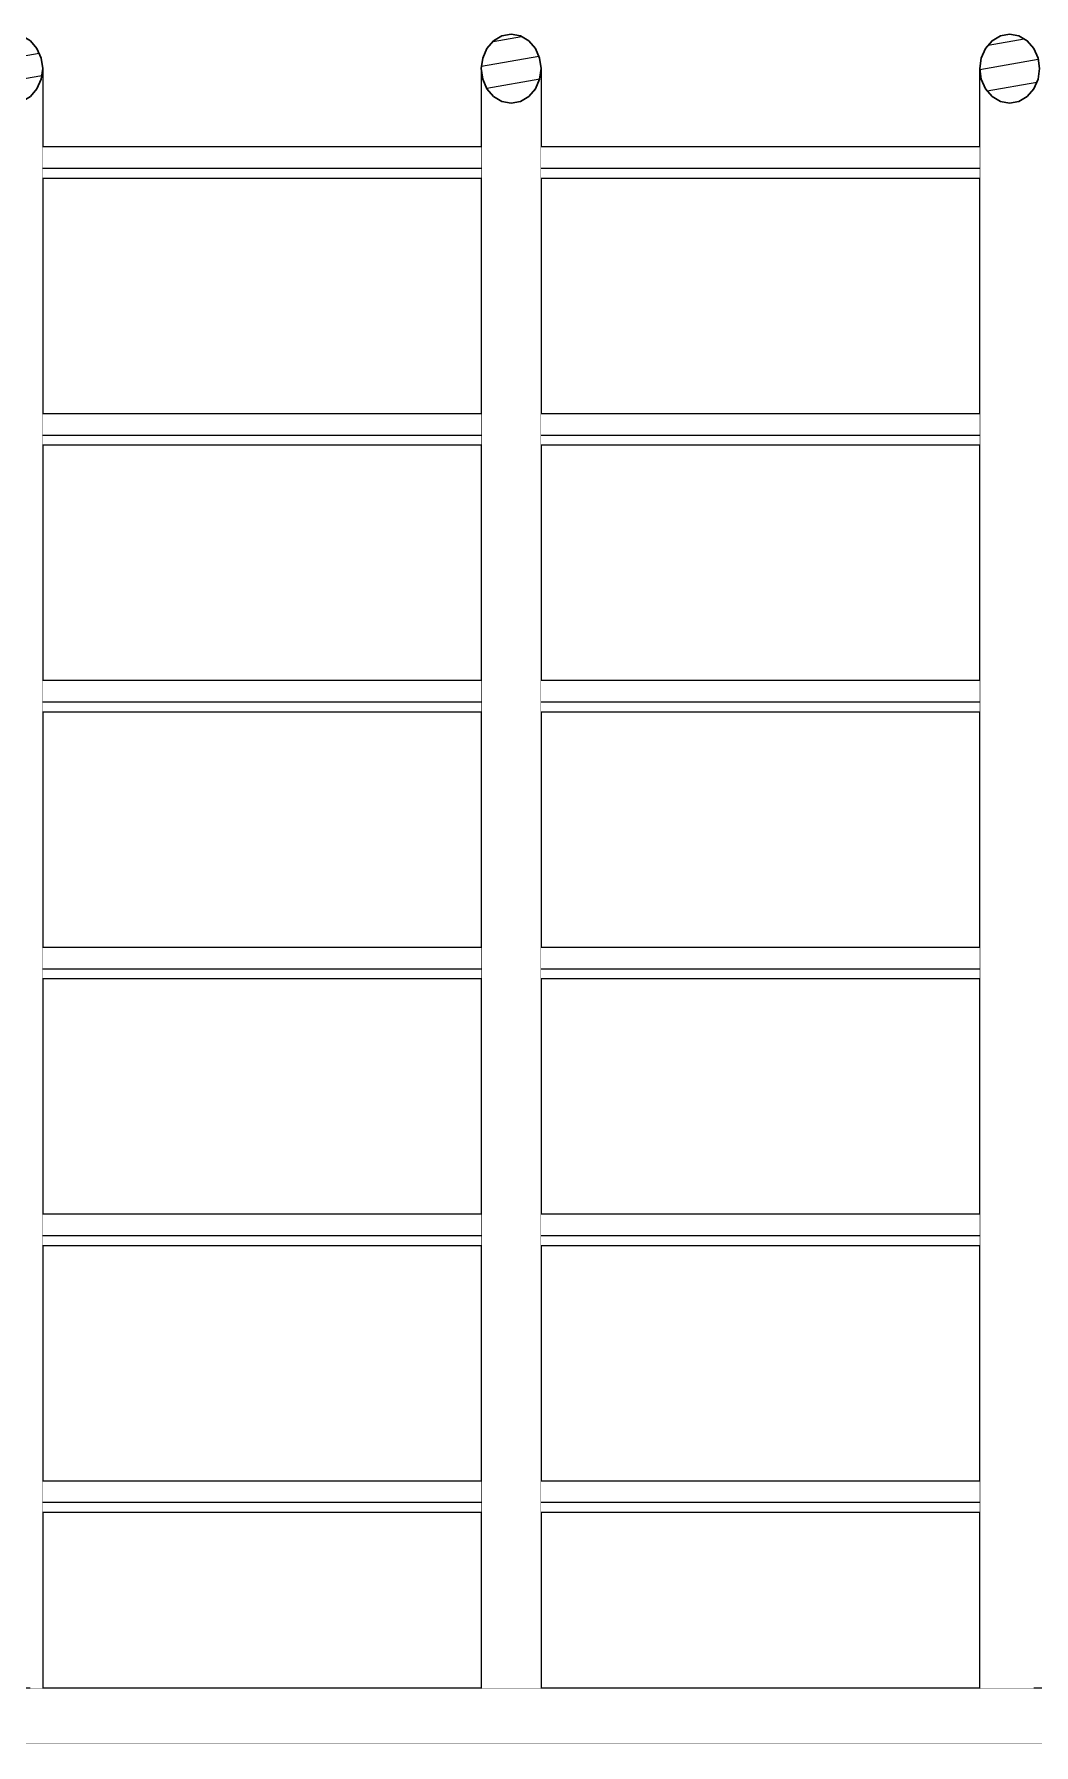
# Model space of a CAD drawing. Header units: millimetres. Extents: x -71878 to 121433, y -67383 to 83273.
# Drawn here: x 14729 to 16735, y -59652 to -56219 of the extents above; entities that cross this region are included whole.
import ezdxf

# ---------------------------------------------------------------- set-up
doc = ezdxf.new("R2010")
doc.units = ezdxf.units.MM
doc.header["$MEASUREMENT"] = 0
doc.set_wipeout_variables(frame=1)
doc.linetypes.add('Wipeout_Contour', pattern=[1000, 0, -1000])
doc.layers.add('ENTIRADO', color=7, linetype='Continuous')
doc.layers.add('Vigas', color=7, linetype='Continuous')
doc.layers.add('ENTIRADO_Pluma_Nº__23', color=7, linetype='Continuous', lineweight=5, true_color=0x646464)
doc.layers.add('Vigas_Pluma_Nº__23', color=7, linetype='Continuous', lineweight=5, true_color=0x646464)
doc.layers.add('Vigas_Pluma_Nº__81', color=7, linetype='Continuous', lineweight=30)
pattern_1 = [(10, (-22368.785, -65222.404), (-7.81417, 44.31635), [])]

msp = doc.modelspace()

# ---------------------------------------------------------------- wipeouts: each hides what was drawn before it
at = {"color": 254, "linetype": 'Wipeout_Contour', "lineweight": 0, "ltscale": 131414.893305}
msp.add_wipeout([(2038.739, -59649.01), (2038.739, -59651.947), (17919.783, -59651.947), (17919.783, -59649.01)], dxfattribs=at).dxf.layer = 'Vigas'

# ---------------------------------------------------------------- next in the draw order: linework, layer by layer
at = {"layer": 'Vigas_Pluma_Nº__23', "linetype": 'Continuous'}
msp.add_line((17919.783, -59649.01), (2038.739, -59649.01), dxfattribs=at)

# ---------------------------------------------------------------- next in the draw order: wipeouts: each hides what was drawn before it
at = {"color": 254, "linetype": 'Wipeout_Contour', "lineweight": 0, "ltscale": 152713.805546}
msp.add_wipeout([(17549.47, -59646.9), (13248.942, -59646.9), (13249.805, -59649.01), (17548.607, -59649.01)], dxfattribs=at).dxf.layer = 'Vigas'

# ---------------------------------------------------------------- next in the draw order: wipeouts: each hides what was drawn before it
at = {"color": 254, "linetype": 'Wipeout_Contour', "lineweight": 0, "ltscale": 152718.332464}
msp.add_wipeout([(17554.894, -59633.626), (13243.518, -59633.626), (13248.942, -59646.9), (17549.47, -59646.9)], dxfattribs=at).dxf.layer = 'Vigas'

# ---------------------------------------------------------------- next in the draw order: wipeouts: each hides what was drawn before it
at = {"color": 254, "linetype": 'Wipeout_Contour', "lineweight": 0, "ltscale": 152727.175089}
msp.add_wipeout([(17561.728, -59616.9), (13236.684, -59616.9), (13243.518, -59633.626), (17554.894, -59633.626)], dxfattribs=at).dxf.layer = 'Vigas'

# ---------------------------------------------------------------- next in the draw order: wipeouts: each hides what was drawn before it
at = {"color": 254, "linetype": 'Wipeout_Contour', "lineweight": 0, "ltscale": 152737.599744}
msp.add_wipeout([(17569.305, -59598.359), (13229.107, -59598.359), (13236.684, -59616.9), (17561.728, -59616.9)], dxfattribs=at).dxf.layer = 'Vigas'

# ---------------------------------------------------------------- next in the draw order: wipeouts: each hides what was drawn before it
at = {"color": 254, "linetype": 'Wipeout_Contour', "lineweight": 0, "ltscale": 152748.59457}
msp.add_wipeout([(13221.531, -59579.818), (13229.107, -59598.359), (17569.305, -59598.359), (17576.881, -59579.818)], dxfattribs=at).dxf.layer = 'Vigas'

# ---------------------------------------------------------------- next in the draw order: wipeouts: each hides what was drawn before it
at = {"color": 254, "linetype": 'Wipeout_Contour', "lineweight": 0, "ltscale": 152759.084274}
msp.add_wipeout([(17583.716, -59563.092), (13214.696, -59563.092), (13221.531, -59579.818), (17576.881, -59579.818)], dxfattribs=at).dxf.layer = 'Vigas'

# ---------------------------------------------------------------- next in the draw order: wipeouts: each hides what was drawn before it
at = {"color": 254, "linetype": 'Wipeout_Contour', "lineweight": 0, "ltscale": 152768.032094}
msp.add_wipeout([(17589.14, -59549.818), (13209.272, -59549.818), (13214.696, -59563.092), (17583.716, -59563.092)], dxfattribs=at).dxf.layer = 'Vigas'

# ---------------------------------------------------------------- next in the draw order: wipeouts: each hides what was drawn before it
at = {"color": 254, "linetype": 'Wipeout_Contour', "lineweight": 0, "ltscale": 152774.547196}
msp.add_wipeout([(13205.79, -59541.295), (13209.272, -59549.818), (17589.14, -59549.818), (17592.622, -59541.295)], dxfattribs=at).dxf.layer = 'Vigas'

# ---------------------------------------------------------------- next in the draw order: wipeouts: each hides what was drawn before it
at = {"color": 254, "linetype": 'Wipeout_Contour', "lineweight": 0, "ltscale": 152777.977387}
msp.add_wipeout([(17593.822, -59538.359), (13204.59, -59538.359), (13205.789, -59541.295), (17592.622, -59541.295)], dxfattribs=at).dxf.layer = 'Vigas'

# ---------------------------------------------------------------- next in the draw order: linework, layer by layer
at = {"layer": 'Vigas_Pluma_Nº__23', "linetype": 'Continuous'}
msp.add_line((17593.822, -59538.359), (13204.59, -59538.359), dxfattribs=at)

# ---------------------------------------------------------------- next in the draw order: wipeouts: each hides what was drawn before it
at = {"color": 254, "linetype": 'Wipeout_Contour', "lineweight": 0, "ltscale": 154898.710447}
msp.add_wipeout([(15626.167, -56288.493), (15626.167, -59538.359), (15629.104, -59538.359), (15629.104, -56309.842)], dxfattribs=at).dxf.layer = 'Vigas'
at = {"color": 254, "linetype": 'Wipeout_Contour', "lineweight": 0, "ltscale": 158825.592967}
msp.add_wipeout([(16626.167, -56288.493), (16626.167, -59538.359), (16629.104, -59538.359), (16629.104, -56309.842)], dxfattribs=at).dxf.layer = 'Vigas'
at = {"color": 254, "linetype": 'Wipeout_Contour', "lineweight": 0, "ltscale": 151351.940583}
msp.add_wipeout([(14721.434, -56344.386), (14721.434, -59538.359), (14734.708, -59538.359), (14734.708, -56329.101)], dxfattribs=at).dxf.layer = 'Vigas'
at = {"color": 254, "linetype": 'Wipeout_Contour', "lineweight": 0, "ltscale": 159203.502298}
msp.add_wipeout([(16721.434, -56344.386), (16721.434, -59538.359), (16734.708, -59538.359), (16734.708, -56329.101)], dxfattribs=at).dxf.layer = 'Vigas'

# ---------------------------------------------------------------- next in the draw order: wipeouts: each hides what was drawn before it
at = {"color": 254, "linetype": 'Wipeout_Contour', "lineweight": 0, "ltscale": 151402.734609}
msp.add_wipeout([(14734.708, -56329.101), (14734.708, -59538.359), (14743.231, -59538.359), (14743.231, -56309.842)], dxfattribs=at).dxf.layer = 'Vigas'
at = {"color": 254, "linetype": 'Wipeout_Contour', "lineweight": 0, "ltscale": 154911.92621}
msp.add_wipeout([(15629.104, -56309.842), (15629.104, -59538.359), (15637.626, -59538.359), (15637.626, -56329.101)], dxfattribs=at).dxf.layer = 'Vigas'
at = {"color": 254, "linetype": 'Wipeout_Contour', "lineweight": 0, "ltscale": 158839.055494}
msp.add_wipeout([(16629.104, -56309.842), (16629.104, -59538.359), (16637.626, -59538.359), (16637.626, -56329.101)], dxfattribs=at).dxf.layer = 'Vigas'
at = {"color": 254, "linetype": 'Wipeout_Contour', "lineweight": 0, "ltscale": 159139.000106}
msp.add_wipeout([(16704.708, -56354.199), (16704.708, -59538.359), (16721.434, -59538.359), (16721.434, -56344.386)], dxfattribs=at).dxf.layer = 'Vigas'

# ---------------------------------------------------------------- next in the draw order: wipeouts: each hides what was drawn before it
at = {"color": 254, "linetype": 'Wipeout_Contour', "lineweight": 0, "ltscale": 151434.687659}
msp.add_wipeout([(14743.231, -56309.842), (14743.231, -59538.359), (14746.167, -59538.359), (14746.167, -56288.493)], dxfattribs=at).dxf.layer = 'Vigas'
at = {"color": 254, "linetype": 'Wipeout_Contour', "lineweight": 0, "ltscale": 154946.834106}
msp.add_wipeout([(15637.626, -56329.101), (15637.626, -59538.359), (15650.9, -59538.359), (15650.9, -56344.386)], dxfattribs=at).dxf.layer = 'Vigas'
at = {"color": 254, "linetype": 'Wipeout_Contour', "lineweight": 0, "ltscale": 159066.787498}
msp.add_wipeout([(16686.167, -56357.58), (16686.167, -59538.359), (16704.708, -59538.359), (16704.708, -56354.199)], dxfattribs=at).dxf.layer = 'Vigas'

# ---------------------------------------------------------------- next in the draw order: hatches: boundary and pattern name
at = {"layer": 'Vigas', "linetype": 'Continuous', "lineweight": 0, "true_color": 0xffffff}
h = msp.add_hatch(dxfattribs=at)
h.set_pattern_fill('WOOD_0001', style=0, pattern_type=2)
h.set_pattern_definition(pattern_1)
h.paths.add_polyline_path([(14626.167, -56288.493), (14629.104, -56309.842), (14637.626, -56329.101), (14650.9, -56344.386), (14667.626, -56354.199), (14686.167, -56357.58), (14704.708, -56354.199), (14721.434, -56344.386), (14734.708, -56329.101), (14743.231, -56309.842), (14746.167, -56288.493), (14743.231, -56267.144), (14734.708, -56247.885), (14721.434, -56232.6), (14704.708, -56222.787), (14686.167, -56219.406), (14667.626, -56222.787), (14650.9, -56232.6), (14637.626, -56247.885), (14629.104, -56267.144)])

# ---------------------------------------------------------------- next in the draw order: linework, layer by layer
at = {"layer": 'Vigas_Pluma_Nº__23', "linetype": 'Continuous'}
for p, q in [((14746.167, -56288.493), (14746.167, -59538.359)), ((15626.167, -56288.493), (15626.167, -59538.359))]:
    msp.add_line(p, q, dxfattribs=at)
at = {"layer": 'Vigas_Pluma_Nº__81', "linetype": 'Continuous', "flags": 128}
msp.add_lwpolyline([(14629.104, -56309.842), (14637.626, -56329.101), (14650.9, -56344.386), (14667.626, -56354.199), (14686.167, -56357.58), (14704.708, -56354.199), (14721.434, -56344.386), (14734.708, -56329.101), (14743.231, -56309.842), (14746.167, -56288.493), (14743.231, -56267.144), (14734.708, -56247.885), (14721.434, -56232.6), (14704.708, -56222.787), (14686.167, -56219.406), (14667.626, -56222.787), (14650.9, -56232.6), (14637.626, -56247.885), (14629.104, -56267.144), (14626.167, -56288.493)], close=True, dxfattribs=at)

# ---------------------------------------------------------------- next in the draw order: wipeouts: each hides what was drawn before it
at = {"color": 254, "linetype": 'Wipeout_Contour', "lineweight": 0, "ltscale": 155000.010123}
msp.add_wipeout([(15667.626, -56354.199), (15650.9, -56344.386), (15650.9, -59538.359), (15667.626, -59538.359)], dxfattribs=at).dxf.layer = 'Vigas'
at = {"color": 254, "linetype": 'Wipeout_Contour', "lineweight": 0, "ltscale": 158993.930525}
msp.add_wipeout([(16667.626, -56354.199), (16667.626, -59538.359), (16686.167, -59538.359), (16686.167, -56357.58)], dxfattribs=at).dxf.layer = 'Vigas'

# ---------------------------------------------------------------- next in the draw order: wipeouts: each hides what was drawn before it
at = {"color": 254, "linetype": 'Wipeout_Contour', "lineweight": 0, "ltscale": 154220.358294}
msp.add_wipeout([(14746.167, -56488.35), (14746.167, -56508.181), (15626.167, -56508.181), (15626.167, -56488.35)], dxfattribs=at).dxf.layer = 'ENTIRADO'
at = {"color": 254, "linetype": 'Wipeout_Contour', "lineweight": 0, "ltscale": 153749.851848}
msp.add_wipeout([(15626.167, -57023.757), (14746.167, -57023.757), (14746.167, -57043.587), (15626.167, -57043.587)], dxfattribs=at).dxf.layer = 'ENTIRADO'
at = {"color": 254, "linetype": 'Wipeout_Contour', "lineweight": 0, "ltscale": 153307.824654}
msp.add_wipeout([(14746.167, -57578.993), (15626.167, -57578.993), (15626.167, -57559.163), (14746.167, -57559.163)], dxfattribs=at).dxf.layer = 'ENTIRADO'
at = {"color": 254, "linetype": 'Wipeout_Contour', "lineweight": 0, "ltscale": 152894.522971}
msp.add_wipeout([(14746.167, -58114.4), (15626.167, -58114.4), (15626.167, -58094.569), (14746.167, -58094.569)], dxfattribs=at).dxf.layer = 'ENTIRADO'
at = {"color": 254, "linetype": 'Wipeout_Contour', "lineweight": 0, "ltscale": 152510.181174}
msp.add_wipeout([(14746.167, -58649.806), (15626.167, -58649.806), (15626.167, -58629.975), (14746.167, -58629.975)], dxfattribs=at).dxf.layer = 'ENTIRADO'
at = {"color": 254, "linetype": 'Wipeout_Contour', "lineweight": 0, "ltscale": 152155.018787}
msp.add_wipeout([(14746.167, -59185.212), (15626.167, -59185.212), (15626.167, -59165.382), (14746.167, -59165.382)], dxfattribs=at).dxf.layer = 'ENTIRADO'
at = {"color": 254, "linetype": 'Wipeout_Contour', "lineweight": 0, "ltscale": 155066.238824}
msp.add_wipeout([(15686.167, -56357.58), (15667.626, -56354.199), (15667.626, -59538.359), (15686.167, -59538.359)], dxfattribs=at).dxf.layer = 'Vigas'
at = {"color": 254, "linetype": 'Wipeout_Contour', "lineweight": 0, "ltscale": 158927.564727}
msp.add_wipeout([(16667.626, -56354.199), (16650.9, -56344.386), (16650.9, -59538.359), (16667.626, -59538.359)], dxfattribs=at).dxf.layer = 'Vigas'

# ---------------------------------------------------------------- next in the draw order: linework, layer by layer
at = {"layer": 'ENTIRADO_Pluma_Nº__23', "linetype": 'Continuous'}
for p, q in [((14746.167, -56508.181), (15626.167, -56508.181)), ((14746.167, -57043.587), (15626.167, -57043.587)), ((14746.167, -57578.993), (15626.167, -57578.993)), ((14746.167, -58114.399), (15626.167, -58114.399)), ((14746.167, -58649.806), (15626.167, -58649.806)), ((14746.167, -59185.212), (15626.167, -59185.212))]:
    msp.add_line(p, q, dxfattribs=at)

# ---------------------------------------------------------------- next in the draw order: wipeouts: each hides what was drawn before it
at = {"color": 254, "linetype": 'Wipeout_Contour', "lineweight": 0, "ltscale": 154249.055063}
msp.add_wipeout([(14746.167, -56444.927), (14746.167, -56488.35), (15626.167, -56488.35), (15626.167, -56444.927)], dxfattribs=at).dxf.layer = 'ENTIRADO'
at = {"color": 254, "linetype": 'Wipeout_Contour', "lineweight": 0, "ltscale": 153776.874832}
msp.add_wipeout([(15626.167, -56980.333), (14746.167, -56980.333), (14746.167, -57023.757), (15626.167, -57023.757)], dxfattribs=at).dxf.layer = 'ENTIRADO'
at = {"color": 254, "linetype": 'Wipeout_Contour', "lineweight": 0, "ltscale": 153333.157304}
msp.add_wipeout([(15626.167, -57515.74), (14746.167, -57515.74), (14746.167, -57559.163), (15626.167, -57559.163)], dxfattribs=at).dxf.layer = 'ENTIRADO'
at = {"color": 254, "linetype": 'Wipeout_Contour', "lineweight": 0, "ltscale": 152918.152919}
msp.add_wipeout([(15626.167, -58051.146), (14746.167, -58051.146), (14746.167, -58094.569), (15626.167, -58094.569)], dxfattribs=at).dxf.layer = 'ENTIRADO'
at = {"color": 254, "linetype": 'Wipeout_Contour', "lineweight": 0, "ltscale": 152532.094382}
msp.add_wipeout([(15626.167, -58586.552), (14746.167, -58586.552), (14746.167, -58629.975), (15626.167, -58629.975)], dxfattribs=at).dxf.layer = 'ENTIRADO'
at = {"color": 254, "linetype": 'Wipeout_Contour', "lineweight": 0, "ltscale": 152175.202285}
msp.add_wipeout([(15626.167, -59121.959), (14746.167, -59121.959), (14746.167, -59165.382), (15626.167, -59165.382)], dxfattribs=at).dxf.layer = 'ENTIRADO'
at = {"color": 254, "linetype": 'Wipeout_Contour', "lineweight": 0, "ltscale": 155139.028355}
msp.add_wipeout([(15686.167, -56357.58), (15686.167, -59538.359), (15704.708, -59538.359), (15704.708, -56354.199)], dxfattribs=at).dxf.layer = 'Vigas'
at = {"color": 254, "linetype": 'Wipeout_Contour', "lineweight": 0, "ltscale": 158874.19513}
msp.add_wipeout([(16637.626, -56329.101), (16637.626, -59538.359), (16650.9, -59538.359), (16650.9, -56344.386)], dxfattribs=at).dxf.layer = 'Vigas'

# ---------------------------------------------------------------- next in the draw order: hatches: boundary and pattern name
at = {"layer": 'Vigas', "linetype": 'Continuous', "lineweight": 0, "true_color": 0xffffff}
h = msp.add_hatch(dxfattribs=at)
h.set_pattern_fill('WOOD_0001', style=0, pattern_type=2)
h.set_pattern_definition(pattern_1)
h.paths.add_polyline_path([(16626.167, -56288.493), (16629.104, -56309.842), (16637.626, -56329.101), (16650.9, -56344.386), (16667.626, -56354.199), (16686.167, -56357.58), (16704.708, -56354.199), (16721.434, -56344.386), (16734.708, -56329.101), (16743.231, -56309.842), (16746.167, -56288.493), (16743.231, -56267.144), (16734.708, -56247.885), (16721.434, -56232.6), (16704.708, -56222.787), (16686.167, -56219.406), (16667.626, -56222.787), (16650.9, -56232.6), (16637.626, -56247.885), (16629.104, -56267.144)])

# ---------------------------------------------------------------- next in the draw order: linework, layer by layer
at = {"layer": 'ENTIRADO_Pluma_Nº__23', "linetype": 'Continuous'}
for p, q in [((14746.167, -56444.927), (15626.167, -56444.927)), ((14746.167, -56488.35), (15626.167, -56488.35)), ((14746.167, -56980.333), (15626.167, -56980.333)), ((14746.167, -57023.756), (15626.167, -57023.756)), ((14746.167, -57515.74), (15626.167, -57515.74)), ((14746.167, -57559.163), (15626.167, -57559.163)), ((14746.167, -58051.146), (15626.167, -58051.146)), ((14746.167, -58094.569), (15626.167, -58094.569)), ((14746.167, -58586.552), (15626.167, -58586.552)), ((14746.167, -58629.975), (15626.167, -58629.975)), ((14746.167, -59121.959), (15626.167, -59121.959)), ((14746.167, -59165.382), (15626.167, -59165.382))]:
    msp.add_line(p, q, dxfattribs=at)
at = {"layer": 'Vigas_Pluma_Nº__23', "linetype": 'Continuous'}
msp.add_line((16626.167, -59538.359), (16626.167, -56288.493), dxfattribs=at)
at = {"layer": 'Vigas_Pluma_Nº__81', "linetype": 'Continuous', "flags": 128}
msp.add_lwpolyline([(16626.167, -56288.493), (16629.104, -56309.842), (16637.626, -56329.101), (16650.9, -56344.386), (16667.626, -56354.199), (16686.167, -56357.58), (16704.708, -56354.199), (16721.434, -56344.386), (16734.708, -56329.101), (16743.231, -56309.842), (16746.167, -56288.493), (16743.231, -56267.144), (16734.708, -56247.885), (16721.434, -56232.6), (16704.708, -56222.787), (16686.167, -56219.406), (16667.626, -56222.787), (16650.9, -56232.6), (16637.626, -56247.885), (16629.104, -56267.144)], close=True, dxfattribs=at)

# ---------------------------------------------------------------- next in the draw order: wipeouts: each hides what was drawn before it
at = {"color": 254, "linetype": 'Wipeout_Contour', "lineweight": 0, "ltscale": 155211.249766}
msp.add_wipeout([(15704.708, -56354.199), (15704.708, -59538.359), (15721.434, -59538.359), (15721.434, -56344.386)], dxfattribs=at).dxf.layer = 'Vigas'

# ---------------------------------------------------------------- next in the draw order: wipeouts: each hides what was drawn before it
at = {"color": 254, "linetype": 'Wipeout_Contour', "lineweight": 0, "ltscale": 155275.83605}
msp.add_wipeout([(15721.434, -56344.386), (15721.434, -59538.359), (15734.708, -59538.359), (15734.708, -56329.101)], dxfattribs=at).dxf.layer = 'Vigas'

# ---------------------------------------------------------------- next in the draw order: wipeouts: each hides what was drawn before it
at = {"color": 254, "linetype": 'Wipeout_Contour', "lineweight": 0, "ltscale": 155326.472504}
msp.add_wipeout([(15734.708, -56329.101), (15734.708, -59538.359), (15743.231, -59538.359), (15743.231, -56309.842)], dxfattribs=at).dxf.layer = 'Vigas'

# ---------------------------------------------------------------- next in the draw order: wipeouts: each hides what was drawn before it
at = {"color": 254, "linetype": 'Wipeout_Contour', "lineweight": 0, "ltscale": 155358.212346}
msp.add_wipeout([(15743.231, -56309.842), (15743.231, -59538.359), (15746.167, -59538.359), (15746.167, -56288.493)], dxfattribs=at).dxf.layer = 'Vigas'

# ---------------------------------------------------------------- next in the draw order: hatches: boundary and pattern name
at = {"layer": 'Vigas', "linetype": 'Continuous', "lineweight": 0, "true_color": 0xffffff}
h = msp.add_hatch(dxfattribs=at)
h.set_pattern_fill('WOOD_0001', style=0, pattern_type=2)
h.set_pattern_definition(pattern_1)
h.paths.add_polyline_path([(15626.167, -56288.493), (15629.104, -56309.842), (15637.626, -56329.101), (15650.9, -56344.386), (15667.626, -56354.199), (15686.167, -56357.58), (15704.708, -56354.199), (15721.434, -56344.386), (15734.708, -56329.101), (15743.231, -56309.842), (15746.167, -56288.493), (15743.231, -56267.144), (15734.708, -56247.885), (15721.434, -56232.6), (15704.708, -56222.787), (15686.167, -56219.406), (15667.626, -56222.787), (15650.9, -56232.6), (15637.626, -56247.885), (15629.104, -56267.144)])

# ---------------------------------------------------------------- next in the draw order: linework, layer by layer
at = {"layer": 'Vigas_Pluma_Nº__23', "linetype": 'Continuous'}
msp.add_line((15746.167, -56288.493), (15746.167, -59538.359), dxfattribs=at)
at = {"layer": 'Vigas_Pluma_Nº__81', "linetype": 'Continuous', "flags": 128}
msp.add_lwpolyline([(15626.167, -56288.493), (15629.104, -56309.842), (15637.626, -56329.101), (15650.9, -56344.386), (15667.626, -56354.199), (15686.167, -56357.58), (15704.708, -56354.199), (15721.434, -56344.386), (15734.708, -56329.101), (15743.231, -56309.842), (15746.167, -56288.493), (15743.231, -56267.144), (15734.708, -56247.885), (15721.434, -56232.6), (15704.708, -56222.787), (15686.167, -56219.406), (15667.626, -56222.787), (15650.9, -56232.6), (15637.626, -56247.885), (15629.104, -56267.144)], close=True, dxfattribs=at)

# ---------------------------------------------------------------- next in the draw order: wipeouts: each hides what was drawn before it
at = {"color": 254, "linetype": 'Wipeout_Contour', "lineweight": 0, "ltscale": 158119.163791}
msp.add_wipeout([(15746.167, -56488.35), (15746.167, -56508.18), (16626.167, -56508.18), (16626.167, -56488.35)], dxfattribs=at).dxf.layer = 'ENTIRADO'
at = {"color": 254, "linetype": 'Wipeout_Contour', "lineweight": 0, "ltscale": 157660.294851}
msp.add_wipeout([(16626.167, -57023.756), (15746.167, -57023.756), (15746.167, -57043.587), (16626.167, -57043.587)], dxfattribs=at).dxf.layer = 'ENTIRADO'
at = {"color": 254, "linetype": 'Wipeout_Contour', "lineweight": 0, "ltscale": 157229.263854}
msp.add_wipeout([(15746.167, -57559.163), (15746.167, -57578.993), (16626.167, -57578.993), (16626.167, -57559.163)], dxfattribs=at).dxf.layer = 'ENTIRADO'
at = {"color": 254, "linetype": 'Wipeout_Contour', "lineweight": 0, "ltscale": 156826.299601}
msp.add_wipeout([(15746.167, -58114.4), (16626.167, -58114.4), (16626.167, -58094.569), (15746.167, -58094.569)], dxfattribs=at).dxf.layer = 'ENTIRADO'
at = {"color": 254, "linetype": 'Wipeout_Contour', "lineweight": 0, "ltscale": 156451.619427}
msp.add_wipeout([(15746.167, -58649.806), (16626.167, -58649.806), (16626.167, -58629.975), (15746.167, -58629.975)], dxfattribs=at).dxf.layer = 'ENTIRADO'
at = {"color": 254, "linetype": 'Wipeout_Contour', "lineweight": 0, "ltscale": 156105.426976}
msp.add_wipeout([(15746.167, -59165.382), (15746.167, -59185.212), (16626.167, -59185.212), (16626.167, -59165.382)], dxfattribs=at).dxf.layer = 'ENTIRADO'

# ---------------------------------------------------------------- next in the draw order: linework, layer by layer
at = {"layer": 'ENTIRADO_Pluma_Nº__23', "linetype": 'Continuous'}
for p, q in [((15746.167, -56508.181), (16626.167, -56508.181)), ((15746.167, -57043.587), (16626.167, -57043.587)), ((15746.167, -57578.993), (16626.167, -57578.993)), ((15746.167, -58114.399), (16626.167, -58114.399)), ((15746.167, -58649.806), (16626.167, -58649.806)), ((15746.167, -59185.212), (16626.167, -59185.212))]:
    msp.add_line(p, q, dxfattribs=at)

# ---------------------------------------------------------------- next in the draw order: wipeouts: each hides what was drawn before it
at = {"color": 254, "linetype": 'Wipeout_Contour', "lineweight": 0, "ltscale": 158147.152203}
msp.add_wipeout([(16626.167, -56444.927), (15746.167, -56444.927), (15746.167, -56488.35), (16626.167, -56488.35)], dxfattribs=at).dxf.layer = 'ENTIRADO'
at = {"color": 254, "linetype": 'Wipeout_Contour', "lineweight": 0, "ltscale": 157686.647544}
msp.add_wipeout([(15746.167, -57023.757), (16626.167, -57023.757), (16626.167, -56980.333), (15746.167, -56980.333)], dxfattribs=at).dxf.layer = 'ENTIRADO'
at = {"color": 254, "linetype": 'Wipeout_Contour', "lineweight": 0, "ltscale": 157253.965545}
msp.add_wipeout([(15746.167, -57559.163), (16626.167, -57559.163), (16626.167, -57515.74), (15746.167, -57515.74)], dxfattribs=at).dxf.layer = 'ENTIRADO'
at = {"color": 254, "linetype": 'Wipeout_Contour', "lineweight": 0, "ltscale": 156849.337425}
msp.add_wipeout([(15746.167, -58094.569), (16626.167, -58094.569), (16626.167, -58051.146), (15746.167, -58051.146)], dxfattribs=at).dxf.layer = 'ENTIRADO'
at = {"color": 254, "linetype": 'Wipeout_Contour', "lineweight": 0, "ltscale": 156472.98041}
msp.add_wipeout([(15746.167, -58629.975), (16626.167, -58629.975), (16626.167, -58586.552), (15746.167, -58586.552)], dxfattribs=at).dxf.layer = 'ENTIRADO'
at = {"color": 254, "linetype": 'Wipeout_Contour', "lineweight": 0, "ltscale": 156125.099853}
msp.add_wipeout([(15746.167, -59165.382), (16626.167, -59165.382), (16626.167, -59121.959), (15746.167, -59121.959)], dxfattribs=at).dxf.layer = 'ENTIRADO'

# ---------------------------------------------------------------- next in the draw order: linework, layer by layer
at = {"layer": 'ENTIRADO_Pluma_Nº__23', "linetype": 'Continuous'}
for p, q in [((15746.167, -56444.927), (16626.167, -56444.927)), ((15746.167, -56488.35), (16626.167, -56488.35)), ((15746.167, -56980.333), (16626.167, -56980.333)), ((15746.167, -57023.756), (16626.167, -57023.756)), ((15746.167, -57515.74), (16626.167, -57515.74)), ((15746.167, -57559.163), (16626.167, -57559.163)), ((15746.167, -58051.146), (16626.167, -58051.146)), ((15746.167, -58094.569), (16626.167, -58094.569)), ((15746.167, -58586.552), (16626.167, -58586.552)), ((15746.167, -58629.975), (16626.167, -58629.975)), ((15746.167, -59121.959), (16626.167, -59121.959)), ((15746.167, -59165.382), (16626.167, -59165.382))]:
    msp.add_line(p, q, dxfattribs=at)

doc.saveas('drawing.dxf')
